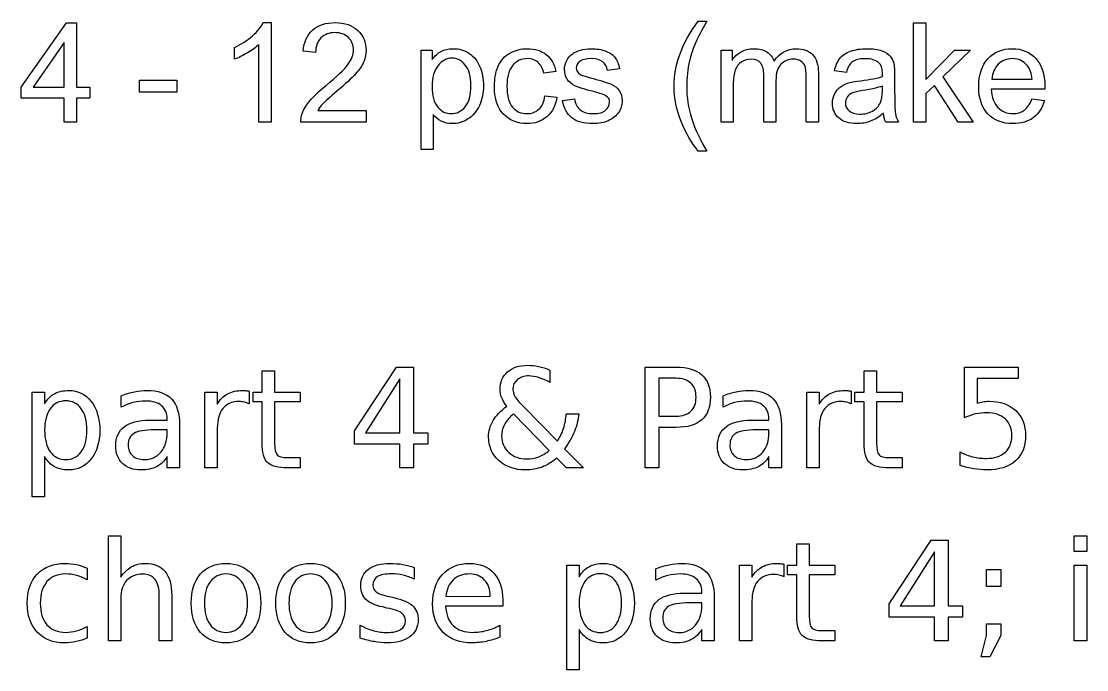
# Model space of a CAD drawing. Extents: x 7 to 424, y 205 to 291.
# Drawn here: x 223.96 to 261.98, y 204.77 to 227.91 of the extents above; entities that cross this region are included whole.
import ezdxf

# ---------------------------------------------------------------- set-up
doc = ezdxf.new("R2010")
doc.units = 0
doc.layers.add('Layer_1', color=7, linetype='CONTINUOUS')

msp = doc.modelspace()

# ---------------------------------------------------------------- linework, layer by layer
at = {"layer": 'Layer_1', "color": 7}
for points in [[(225.494797, 224.317768), (225.494797, 225.164223), (223.961042, 225.164223), (223.961042, 225.56213), (225.574378, 227.85313), (225.92888, 227.85313), (225.92888, 225.56213), (226.406371, 225.56213), (226.406371, 225.164223), (225.92888, 225.164223), (225.92888, 224.317768)], [(255.808192, 224.317768), (255.808192, 227.85313), (256.242275, 227.85313), (256.242275, 225.837058), (257.269602, 226.878855), (257.831497, 226.878855), (256.852399, 225.928683), (257.93037, 224.317768), (257.395004, 224.317768), (256.548543, 225.627244), (256.242275, 225.333027), (256.242275, 224.317768)], [(225.494797, 225.56213), (225.494797, 227.156191), (224.387889, 225.56213)], [(228.174047, 225.378853), (228.174047, 225.815336), (229.507645, 225.815336), (229.507645, 225.378853)], [(238.623367, 225.583825)], [(258.603197, 225.844281)], [(242.650685, 225.255874)], [(243.275279, 225.082228)], [(254.727774, 224.63368)], [(237.347649, 215.571013), (237.960186, 215.571013), (237.960186, 213.224556), (238.47385, 213.224556), (238.47385, 212.819426), (237.960186, 212.819426), (237.960186, 211.970537), (237.475461, 211.970537), (237.475461, 212.819426), (235.850065, 212.819426), (235.850065, 213.28967)], [(237.475461, 215.146569), (236.245561, 213.224556), (237.475461, 213.224556)], [(241.866925, 214.177135)], [(226.302673, 213.318615)], [(229.611343, 213.511523)], [(251.088755, 213.511523)], [(224.793032, 212.375693)], [(261.540477, 209.549335), (261.98421, 209.549335), (261.98421, 208.987439), (261.540477, 208.987439)], [(256.427965, 209.397411), (257.040504, 209.397411), (257.040504, 207.050954), (257.554166, 207.050954), (257.554166, 206.645797), (257.040504, 206.645797), (257.040504, 205.796934), (256.55578, 205.796934), (256.55578, 206.645797), (254.930383, 206.645797), (254.930383, 207.116068)], [(256.55578, 208.972966), (255.32588, 207.050954), (256.55578, 207.050954)], [(226.307497, 208.39419)], [(231.265677, 208.562994)], [(234.284959, 208.562994)], [(237.979479, 208.418294)], [(261.540477, 208.49788), (261.98421, 208.49788), (261.98421, 205.796934), (261.540477, 205.796934)], [(231.265677, 208.186783)], [(234.284959, 208.186783)], [(258.412684, 208.350772), (258.921523, 208.350772), (258.921523, 207.738235), (258.412684, 207.738235)], [(229.329189, 207.427138)], [(241.143454, 207.258334)], [(248.691659, 207.337921)], [(245.382989, 207.144986)], [(243.873348, 206.202064)], [(258.412684, 206.409471), (258.921523, 206.409471), (258.921523, 205.994684), (258.526026, 205.222974), (258.214934, 205.222974), (258.412684, 205.994684)]]:
    msp.add_lwpolyline(points, close=True, dxfattribs=at)
for points in [[(232.596862, 227.867603), (232.876603, 227.867603), (232.876603, 224.317768)], [(248.117707, 227.913402), (248.428798, 227.913402)], [(232.876603, 224.317768), (232.442523, 224.317768), (232.442523, 227.083828)], [(231.574359, 226.560508), (231.574359, 226.980138)], [(234.463415, 226.799268), (234.017275, 226.845094)], [(238.230283, 223.336269), (238.230283, 226.878855), (238.62578, 226.878855), (238.62578, 226.546062)], [(248.93764, 224.317768), (248.93764, 226.878855), (249.325903, 226.878855), (249.325903, 226.519524)], [(243.036535, 226.126433), (242.614511, 226.061319)], [(245.305818, 226.218085), (244.881381, 226.160194)], [(250.893419, 225.805705), (250.893419, 224.317768), (250.459338, 224.317768), (250.459338, 225.981732)], [(252.407883, 226.075792), (252.407883, 224.317768), (251.976213, 224.317768), (251.976213, 225.931091)], [(253.408654, 226.090264), (252.984217, 226.148155)], [(255.130504, 225.969694), (255.130504, 225.390918)], [(249.37172, 225.646532), (249.37172, 224.317768), (248.93764, 224.317768)], [(254.691637, 225.443967), (254.691637, 225.60314)], [(260.488811, 225.487385), (258.578842, 225.487385)], [(258.603197, 225.844281), (260.033254, 225.844281)], [(242.650685, 225.255874), (243.077532, 225.200391)], [(243.275279, 225.082228), (243.704539, 225.14975)], [(260.028195, 225.142527), (260.028433, 225.142527)], [(260.028433, 225.142527), (260.476984, 225.087044)], [(236.272089, 224.734963), (236.272089, 224.317768), (233.935281, 224.317768)], [(234.538173, 224.734963), (236.272089, 224.734963)], [(238.664364, 224.583039), (238.664364, 223.336269), (238.230283, 223.336269)], [(255.267963, 224.317768), (254.814589, 224.317768)], [(248.428798, 223.278379), (248.117707, 223.278379)], [(232.555865, 212.86041), (232.555865, 214.326651), (232.230303, 214.326651), (232.230303, 214.671509), (232.555865, 214.671509), (232.555865, 215.438378), (233.002005, 215.438378)], [(233.002005, 215.438378), (233.002005, 214.671509), (233.91599, 214.671509), (233.91599, 214.326651), (233.002005, 214.326651), (233.002005, 212.86041)], [(242.829138, 215.462481), (242.829138, 215.02359)], [(246.23186, 215.571013), (247.331534, 215.571013)], [(247.331534, 213.41749), (246.718995, 213.41749), (246.718995, 211.970537), (246.23186, 211.970537), (246.23186, 215.571013)], [(254.038103, 212.86041), (254.038103, 214.326651), (253.712541, 214.326651), (253.712541, 214.671509), (254.038103, 214.671509), (254.038103, 215.438378), (254.484243, 215.438378)], [(254.484243, 215.438378), (254.484243, 214.671509), (255.398225, 214.671509), (255.398225, 214.326651), (254.484243, 214.326651), (254.484243, 212.86041)], [(257.624101, 215.571013), (259.536472, 215.571013), (259.536472, 215.161041), (258.070242, 215.161041), (258.070242, 214.278418)], [(257.624101, 213.762374), (257.624101, 215.571013)], [(246.718995, 215.170699), (246.718995, 213.817805), (247.331534, 213.817805)], [(247.331534, 215.170699), (246.718995, 215.170699)], [(224.793032, 212.375693), (224.793032, 210.943213), (224.346892, 210.943213), (224.346892, 214.671509), (224.793032, 214.671509), (224.793032, 214.261537)], [(227.52775, 214.138533), (227.52775, 214.548504)], [(230.956996, 213.393334), (230.956996, 211.97051), (230.510858, 211.97051), (230.510858, 214.671483), (230.956996, 214.671483), (230.956996, 214.251854)], [(232.090434, 214.712493), (232.092844, 214.256695)], [(249.005161, 214.138533), (249.005161, 214.548504)], [(252.439234, 213.393334), (252.439234, 211.97051), (251.993093, 211.97051), (251.993093, 214.671483), (252.439234, 214.671483), (252.439234, 214.251854)], [(253.572669, 214.712493), (253.575082, 214.256695)], [(241.866925, 214.177135), (243.091999, 212.923116)], [(228.54543, 213.675512), (229.167613, 213.675512), (229.167613, 213.71893)], [(242.805024, 212.597546), (241.526893, 213.907022)], [(243.407914, 213.902207), (243.856468, 213.902207)], [(250.022842, 213.675512), (250.645025, 213.675512), (250.645025, 213.71893)], [(229.167613, 213.229371), (229.167613, 213.328246), (228.726296, 213.328246)], [(229.611343, 213.511523), (229.611343, 211.970537), (229.167613, 211.970537), (229.167613, 212.380509)], [(250.645025, 213.229371), (250.645025, 213.328246), (250.203711, 213.328246)], [(251.088755, 213.511523), (251.088755, 211.970537), (250.645025, 211.970537), (250.645025, 212.380509)], [(243.35245, 212.657845), (244.025277, 211.970537), (243.417561, 211.970537), (243.072708, 212.325052)], [(233.460203, 212.341932), (233.91599, 212.341932), (233.91599, 211.970537), (233.460203, 211.970537)], [(254.942441, 212.341932), (255.398225, 212.341932), (255.398225, 211.970537), (254.942441, 211.970537)], [(257.472172, 212.054965), (257.472172, 212.544524)], [(227.51328, 207.323448), (227.51328, 205.796934), (227.067139, 205.796934), (227.067139, 209.549335), (227.51328, 209.549335), (227.51328, 208.078278)], [(251.636181, 206.686808), (251.636181, 208.153023), (251.310619, 208.153023), (251.310619, 208.49788), (251.636181, 208.49788), (251.636181, 209.264775), (252.082321, 209.264775)], [(252.082321, 209.264775), (252.082321, 208.49788), (252.996306, 208.49788), (252.996306, 208.153023), (252.082321, 208.153023), (252.082321, 206.686808)], [(226.307497, 208.39419), (226.307497, 207.979403)], [(237.979479, 208.418294), (237.979479, 207.998691)], [(243.873348, 206.202064), (243.873348, 204.76961), (243.427208, 204.76961), (243.427208, 208.49788), (243.873348, 208.49788), (243.873348, 208.087909)], [(246.608066, 207.96493), (246.608066, 208.374902)], [(250.037312, 207.219758), (250.037312, 205.796934), (249.591171, 205.796934), (249.591171, 208.49788), (250.037312, 208.49788), (250.037312, 208.078278)], [(251.17075, 208.538917), (251.17316, 208.083093)], [(229.329189, 207.427138), (229.329189, 205.796934), (228.885462, 205.796934), (228.885462, 207.412692)], [(237.101668, 207.376497), (237.253597, 207.342736)], [(241.143454, 207.258334), (241.143454, 207.041296), (239.10327, 207.041296)], [(239.117738, 207.386154), (240.699727, 207.388562)], [(247.625746, 207.501909), (248.247929, 207.501909), (248.247929, 207.545328)], [(248.691659, 207.337921), (248.691659, 205.796934), (248.247929, 205.796934), (248.247929, 206.206906)], [(237.01244, 206.971367), (236.858101, 207.007535)], [(248.247929, 207.055769), (248.247929, 207.154644), (247.806615, 207.154644)], [(226.307497, 206.310596), (226.307497, 205.900625)], [(236.059872, 205.895809), (236.059872, 206.354015)], [(241.039758, 206.354015), (241.039758, 205.934385)], [(252.540519, 206.168304), (252.996306, 206.168304), (252.996306, 205.796934), (252.540519, 205.796934)]]:
    msp.add_lwpolyline(points, dxfattribs=at)
for points in [[(232.211012, 227.394925), (232.392682, 227.557308), (232.521299, 227.714868), (232.596862, 227.867603)], [(234.362128, 227.604739), (234.561484, 227.779982), (234.829168, 227.867603), (235.16518, 227.867603)], [(235.16518, 227.867603), (235.504408, 227.867603), (235.772896, 227.773544), (235.970643, 227.585425)], [(247.447289, 226.697986), (247.591985, 227.104739), (247.815457, 227.509877), (248.117707, 227.913402)], [(248.428798, 227.913402), (248.234266, 227.579004), (248.10565, 227.340262), (248.042949, 227.197175)], [(231.574359, 226.980138), (231.817123, 227.094279), (232.02934, 227.232541), (232.211012, 227.394925)], [(234.017275, 226.845094), (234.04782, 227.177887), (234.162771, 227.431102), (234.362128, 227.604739)], [(235.155534, 227.508272), (234.946532, 227.508272), (234.779331, 227.445566), (234.653929, 227.320154)], [(235.635435, 227.329811), (235.513249, 227.448785), (235.353281, 227.508272), (235.155534, 227.508272)], [(235.970643, 227.585425), (236.168391, 227.397324), (236.267265, 227.164208), (236.267265, 226.886078)], [(232.442523, 227.083828), (232.338021, 226.98415), (232.200561, 226.884473), (232.030143, 226.784796)], [(234.653929, 227.320154), (234.528527, 227.194759), (234.465022, 227.02113), (234.463415, 226.799268)], [(235.821127, 226.895735), (235.821127, 227.06775), (235.75923, 227.212442), (235.635435, 227.329811)], [(248.042949, 227.197175), (247.944878, 226.975313), (247.867708, 226.743803), (247.811438, 226.502644)], [(232.030143, 226.784796), (231.861334, 226.685118), (231.709405, 226.610356), (231.574359, 226.560508)], [(235.618554, 226.372416), (235.753603, 226.557307), (235.821127, 226.731747), (235.821127, 226.895735)], [(236.267265, 226.886078), (236.267265, 226.744597), (236.238327, 226.605532), (236.18045, 226.468883)], [(238.62578, 226.546062), (238.719026, 226.676272), (238.824331, 226.773533), (238.941695, 226.837845)], [(238.941695, 226.837845), (239.059057, 226.903761), (239.201339, 226.936719), (239.368542, 226.936719)], [(239.368542, 226.936719), (239.58719, 226.936719), (239.780115, 226.880451), (239.947318, 226.767915)], [(239.947318, 226.767915), (240.11452, 226.655379), (240.240726, 226.496215), (240.325934, 226.290422)], [(240.984291, 226.314552), (241.075931, 226.521932), (241.214997, 226.677075), (241.401492, 226.77998)], [(241.401492, 226.77998), (241.589594, 226.884473), (241.793774, 226.936719), (242.014031, 226.936719)], [(242.014031, 226.936719), (242.292165, 226.936719), (242.519656, 226.865979), (242.696505, 226.724497)], [(242.696505, 226.724497), (242.873353, 226.584638), (242.986696, 226.385284), (243.036535, 226.126433)], [(243.424795, 226.514709), (243.477851, 226.612781), (243.549394, 226.693964), (243.639425, 226.758258)], [(243.639425, 226.758258), (243.70695, 226.808105), (243.79859, 226.84991), (243.914345, 226.88367)], [(243.914345, 226.88367), (244.031707, 226.919036), (244.157108, 226.936719), (244.290548, 226.936719)], [(244.290548, 226.936719), (244.491512, 226.936719), (244.667556, 226.907783), (244.818681, 226.84991)], [(244.818681, 226.84991), (244.971414, 226.792036), (245.083954, 226.713261), (245.156302, 226.613584)], [(247.2616, 225.598298), (247.2616, 225.980939), (247.323496, 226.347501), (247.447289, 226.697986)], [(249.325903, 226.519524), (249.406287, 226.644919), (249.513198, 226.745399), (249.646638, 226.820964)], [(249.646638, 226.820964), (249.78008, 226.898134), (249.932009, 226.936719), (250.102426, 226.936719)], [(250.102426, 226.936719), (250.292135, 226.936719), (250.44728, 226.897332), (250.567859, 226.818556)], [(250.567859, 226.818556), (250.690044, 226.739781), (250.776056, 226.629653), (250.825897, 226.488171)], [(250.825897, 226.488171), (251.028467, 226.787203), (251.292132, 226.936719), (251.61689, 226.936719)], [(251.61689, 226.936719), (251.870908, 226.936719), (252.066244, 226.865979), (252.2029, 226.724497)], [(252.2029, 226.724497), (252.339555, 226.584638), (252.407883, 226.368403), (252.407883, 226.075792)], [(253.174733, 226.587046), (253.263157, 226.699582), (253.390969, 226.785598), (253.55817, 226.845094)], [(253.55817, 226.845094), (253.725372, 226.906178), (253.919102, 226.936719), (254.139359, 226.936719)], [(254.139359, 226.936719), (254.358007, 226.936719), (254.535659, 226.911002), (254.672314, 226.859567)], [(254.672314, 226.859567), (254.80897, 226.808114), (254.909451, 226.743), (254.973759, 226.664225)], [(254.973759, 226.664225), (255.038069, 226.587055), (255.083085, 226.488983), (255.108808, 226.370008)], [(258.463325, 226.579823), (258.685189, 226.817754), (258.972969, 226.936719), (259.326666, 226.936719)], [(259.326666, 226.936719), (259.669109, 226.936719), (259.948851, 226.820162), (260.165892, 226.587046)], [(234.839618, 225.624836), (235.223862, 225.939937), (235.483508, 226.18913), (235.618554, 226.372416)], [(236.18045, 226.468883), (236.122572, 226.332235), (236.026109, 226.188345), (235.891062, 226.037215)], [(238.835586, 226.336248), (238.694106, 226.164215), (238.623367, 225.913408), (238.623367, 225.583825)], [(239.327544, 226.596703), (239.142659, 226.596703), (238.978673, 226.509885), (238.835586, 226.336248)], [(239.807446, 226.353128), (239.674006, 226.515512), (239.514039, 226.596703), (239.327544, 226.596703)], [(240.010019, 225.62002), (240.010019, 225.946375), (239.942494, 226.190744), (239.807446, 226.353128)], [(240.325934, 226.290422), (240.411142, 226.086252), (240.453746, 225.861973), (240.453746, 225.617586)], [(240.846832, 225.588667), (240.846832, 225.865192), (240.892652, 226.107154), (240.984291, 226.314552)], [(241.497956, 226.343471), (241.3613, 226.187525), (241.292973, 225.939937), (241.292973, 225.600706)], [(242.030911, 226.579823), (241.812263, 226.579823), (241.634611, 226.501039), (241.497956, 226.343471)], [(242.399881, 226.449595), (242.298595, 226.536414), (242.175605, 226.579823), (242.030911, 226.579823)], [(242.614511, 226.061319), (242.574319, 226.233351), (242.502776, 226.362776), (242.399881, 226.449595)], [(243.347626, 226.198796), (243.347626, 226.312938), (243.373349, 226.418242), (243.424795, 226.514709)], [(243.895052, 226.480948), (243.809844, 226.415032), (243.76724, 226.337861), (243.76724, 226.249438)], [(243.76724, 226.249438), (243.76724, 226.19317), (243.784924, 226.14252), (243.820294, 226.097488)], [(244.321899, 226.579823), (244.122542, 226.579823), (243.98026, 226.546865), (243.895052, 226.480948)], [(244.712572, 226.468883), (244.620933, 226.542843), (244.490708, 226.579823), (244.321899, 226.579823)], [(244.881381, 226.160194), (244.86209, 226.292027), (244.80582, 226.394923), (244.712572, 226.468883)], [(245.156302, 226.613584), (245.228648, 226.515512), (245.278487, 226.383678), (245.305818, 226.218085)], [(247.811438, 226.502644), (247.742306, 226.202007), (247.70774, 225.899756), (247.70774, 225.59589)], [(249.665932, 226.464068), (249.563039, 226.399756), (249.488281, 226.305706), (249.441658, 226.181916)], [(250.005964, 226.560508), (249.883777, 226.560508), (249.770433, 226.528361), (249.665932, 226.464068)], [(250.353229, 226.415834), (250.28249, 226.512284), (250.166735, 226.560508), (250.005964, 226.560508)], [(250.459338, 225.981732), (250.459338, 226.174666), (250.423968, 226.319367), (250.353229, 226.415834)], [(251.071875, 226.379666), (250.952904, 226.260691), (250.893419, 226.069371), (250.893419, 225.805705)], [(251.520428, 226.560508), (251.340363, 226.560508), (251.190846, 226.500227), (251.071875, 226.379666)], [(251.780876, 226.490579), (251.706922, 226.537199), (251.620106, 226.560508), (251.520428, 226.560508)], [(251.932805, 226.304894), (251.905474, 226.382065), (251.854831, 226.443959), (251.780876, 226.490579)], [(251.976213, 225.931091), (251.976213, 226.104728), (251.961743, 226.229329), (251.932805, 226.304894)], [(252.984217, 226.148155), (253.022802, 226.329818), (253.086307, 226.476115), (253.174733, 226.587046)], [(253.623284, 226.468883), (253.52682, 226.398151), (253.455277, 226.271945), (253.408654, 226.090264)], [(254.076658, 226.577415), (253.872479, 226.577415), (253.721354, 226.541238), (253.623284, 226.468883)], [(254.571029, 226.430307), (254.460096, 226.528379), (254.295306, 226.577415), (254.076658, 226.577415)], [(254.694018, 226.056504), (254.694018, 226.233351), (254.653022, 226.357952), (254.571029, 226.430307)], [(255.108808, 226.370008), (255.123272, 226.296048), (255.130504, 226.16261), (255.130504, 225.969694)], [(258.130529, 225.576602), (258.130529, 226.007467), (258.241461, 226.341874), (258.463325, 226.579823)], [(258.827471, 226.379666), (258.692424, 226.24621), (258.617666, 226.067748), (258.603197, 225.844281)], [(259.331489, 226.579823), (259.132133, 226.579823), (258.964127, 226.513104), (258.827471, 226.379666)], [(259.869268, 226.328998), (259.731006, 226.496215), (259.551746, 226.579823), (259.331489, 226.579823)], [(260.033254, 225.844281), (260.013962, 226.059723), (259.9593, 226.221295), (259.869268, 226.328998)], [(260.165892, 226.587046), (260.382935, 226.35393), (260.491457, 226.025962), (260.491457, 225.60314)], [(235.891062, 226.037215), (235.757622, 225.886085), (235.534954, 225.678687), (235.223058, 225.415021)], [(243.441678, 225.853939), (243.378977, 225.958431), (243.347626, 226.073384), (243.347626, 226.198796)], [(243.820294, 226.097488), (243.855663, 226.050868), (243.911129, 226.012283), (243.98669, 225.981732)], [(243.98669, 225.981732), (244.0301, 225.965681), (244.157913, 225.92871), (244.37013, 225.870819)], [(244.37013, 225.870819), (244.677203, 225.788816), (244.891029, 225.721294), (245.011607, 225.668254)], [(249.441658, 226.181916), (249.395033, 226.058109), (249.37172, 225.879647), (249.37172, 225.646532)], [(253.917524, 225.79364), (254.268005, 225.835444), (254.526043, 225.885283), (254.691637, 225.943156)], [(254.691637, 225.943156), (254.693224, 226.002652), (254.694018, 226.040435), (254.694018, 226.056504)], [(234.270489, 225.089478), (234.40232, 225.243818), (234.59203, 225.422271), (234.839618, 225.624836)], [(238.623367, 225.583825), (238.623367, 225.25426), (238.690086, 225.010694), (238.823526, 224.853126)], [(239.802625, 224.860375), (239.940887, 225.024364), (240.010019, 225.277579), (240.010019, 225.62002)], [(240.453746, 225.617586), (240.453746, 225.355543), (240.406319, 225.119217), (240.311464, 224.908609)], [(241.16516, 224.602327), (240.952942, 224.832232), (240.846832, 225.161012), (240.846832, 225.588667)], [(241.292973, 225.600706), (241.292973, 225.256659), (241.358888, 225.006663), (241.49072, 224.850718)], [(243.721419, 225.610363), (243.599233, 225.669841), (243.505986, 225.751033), (243.441678, 225.853939)], [(244.3846, 225.402956), (244.066273, 225.483354), (243.845212, 225.55249), (243.721419, 225.610363)], [(245.011607, 225.668254), (245.133793, 225.616801), (245.229452, 225.541236), (245.298584, 225.441559)], [(247.50999, 224.339464), (247.344397, 224.744611), (247.2616, 225.164223), (247.2616, 225.598298)], [(247.70774, 225.59589), (247.70774, 224.822584), (247.948093, 224.05008), (248.428798, 223.278379)], [(252.993893, 225.335435), (253.051771, 225.439945), (253.12653, 225.523553), (253.218169, 225.58626)], [(253.218169, 225.58626), (253.311416, 225.648948), (253.415916, 225.69637), (253.531672, 225.728526)], [(253.531672, 225.728526), (253.616882, 225.751033), (253.745499, 225.772738), (253.917524, 225.79364)], [(254.691637, 225.60314), (254.534081, 225.538829), (254.297747, 225.484166), (253.982635, 225.439151)], [(258.458502, 224.604735), (258.239854, 224.836245), (258.130529, 225.160201), (258.130529, 225.576602)], [(258.578842, 225.487385), (258.594911, 225.206027), (258.674493, 224.990594), (258.817589, 224.841087)], [(260.491457, 225.60314), (260.491457, 225.577405), (260.490575, 225.53882), (260.488811, 225.487385)], [(235.223058, 225.415021), (234.962609, 225.19637), (234.795407, 225.047656), (234.721453, 224.968881)], [(242.433644, 224.773539), (242.547791, 224.878049), (242.620138, 225.038828), (242.650685, 225.255874)], [(243.077532, 225.200391), (243.030909, 224.906192), (242.911134, 224.675484), (242.718209, 224.508268)], [(243.704539, 225.14975), (243.728655, 224.977736), (243.795374, 224.845903), (243.904699, 224.754251)], [(244.828327, 225.255874), (244.768842, 225.294451), (244.620933, 225.343478), (244.3846, 225.402956)], [(244.956142, 225.024364), (244.956142, 225.122419), (244.913537, 225.199589), (244.828327, 225.255874)], [(245.298584, 225.441559), (245.367715, 225.341882), (245.40228, 225.218083), (245.40228, 225.070163)], [(252.909488, 224.993011), (252.909488, 225.118406), (252.937623, 225.232547), (252.993893, 225.335435)], [(253.432799, 225.210049), (253.392606, 225.148947), (253.372509, 225.080614), (253.372509, 225.005049)], [(253.604019, 225.352315), (253.530065, 225.320177), (253.472991, 225.272755), (253.432799, 225.210049)], [(253.982635, 225.439151), (253.804179, 225.413416), (253.677974, 225.384471), (253.604019, 225.352315)], [(254.621702, 225.009891), (254.668325, 225.107963), (254.691637, 225.252655), (254.691637, 225.443967)], [(255.130504, 225.390918), (255.130504, 224.987375), (255.139346, 224.731744), (255.157031, 224.624023)], [(259.760511, 224.742212), (259.873051, 224.825803), (259.962279, 224.959241), (260.028195, 225.142527)], [(233.985924, 224.619208), (234.04541, 224.778381), (234.140265, 224.935138), (234.270489, 225.089478)], [(234.721453, 224.968881), (234.647498, 224.891711), (234.586405, 224.813738), (234.538173, 224.734963)], [(238.823526, 224.853126), (238.956968, 224.695575), (239.118544, 224.6168), (239.308254, 224.6168)], [(239.308254, 224.6168), (239.501179, 224.6168), (239.665969, 224.697992), (239.802625, 224.860375)], [(240.311464, 224.908609), (240.218218, 224.699606), (240.081562, 224.538827), (239.901497, 224.426273)], [(241.49072, 224.850718), (241.622553, 224.694773), (241.794578, 224.6168), (242.006795, 224.6168)], [(242.006795, 224.6168), (242.177213, 224.6168), (242.319496, 224.669046), (242.433644, 224.773539)], [(243.608074, 224.467284), (243.434442, 224.605537), (243.32351, 224.810519), (243.275279, 225.082228)], [(243.904699, 224.754251), (244.01563, 224.662617), (244.16997, 224.6168), (244.367719, 224.6168)], [(244.367719, 224.6168), (244.567076, 224.6168), (244.714985, 224.65699), (244.811447, 224.73737)], [(244.811447, 224.73737), (244.90791, 224.819374), (244.956142, 224.915038), (244.956142, 225.024364)], [(245.40228, 225.070163), (245.40228, 224.925472), (245.359676, 224.788823), (245.274468, 224.660218)], [(253.136175, 224.464876), (252.98505, 224.60313), (252.909488, 224.779175), (252.909488, 224.993011)], [(253.372509, 225.005049), (253.372509, 224.889303), (253.415917, 224.792845), (253.502734, 224.715675)], [(254.334724, 224.708425), (254.464949, 224.782385), (254.560608, 224.882874), (254.621702, 225.009891)], [(258.817589, 224.841087), (258.960674, 224.691562), (259.139129, 224.6168), (259.352955, 224.6168)], [(259.352955, 224.6168), (259.512119, 224.6168), (259.647971, 224.658604), (259.760511, 224.742212)], [(260.476984, 225.087044), (260.406252, 224.825), (260.275223, 224.621624), (260.083898, 224.476915)], [(233.935281, 224.317768), (233.93207, 224.42226), (233.948952, 224.52274), (233.985924, 224.619208)], [(238.946518, 224.351529), (238.83237, 224.412612), (238.738318, 224.489782), (238.664364, 224.583039)], [(239.337191, 224.259877), (239.192498, 224.259877), (239.062273, 224.290427), (238.946518, 224.351529)], [(239.901497, 224.426273), (239.723041, 224.315342), (239.534939, 224.259877), (239.337191, 224.259877)], [(242.011618, 224.259877), (241.661137, 224.259877), (241.378984, 224.374027), (241.16516, 224.602327)], [(242.718209, 224.508268), (242.526891, 224.342674), (242.29136, 224.259877), (242.011618, 224.259877)], [(244.37013, 224.259877), (244.037333, 224.259877), (243.783315, 224.329013), (243.608074, 224.467284)], [(244.910322, 224.363594), (244.751157, 224.294449), (244.571093, 224.259877), (244.37013, 224.259877)], [(245.274468, 224.660218), (245.190866, 224.5332), (245.069484, 224.434325), (244.910322, 224.363594)], [(248.117707, 223.278379), (247.878158, 223.580621), (247.675586, 223.934316), (247.50999, 224.339464)], [(253.784886, 224.259877), (253.503537, 224.259877), (253.2873, 224.32821), (253.136175, 224.464876)], [(253.502734, 224.715675), (253.591158, 224.638504), (253.719775, 224.599919), (253.888584, 224.599919)], [(254.262377, 224.344279), (254.114468, 224.288011), (253.955304, 224.259877), (253.784886, 224.259877)], [(253.888584, 224.599919), (254.055787, 224.599919), (254.2045, 224.636088), (254.334724, 224.708425)], [(254.727811, 224.63368), (254.567039, 224.497032), (254.411895, 224.400565), (254.262377, 224.344279)], [(254.814589, 224.317768), (254.769572, 224.407797), (254.740634, 224.513101), (254.727774, 224.63368)], [(255.157031, 224.624023), (255.176324, 224.517925), (255.213302, 224.41584), (255.267963, 224.317768)], [(259.350783, 224.259877), (258.976185, 224.259877), (258.678758, 224.37483), (258.458502, 224.604735)], [(260.083898, 224.476915), (259.892581, 224.332223), (259.648209, 224.259877), (259.350783, 224.259877)], [(241.314676, 215.397367), (241.493133, 215.55654), (241.73027, 215.636127), (242.026088, 215.636127)], [(242.026088, 215.636127), (242.159528, 215.636127), (242.292165, 215.621654), (242.423998, 215.592709)], [(242.423998, 215.592709), (242.557438, 215.563781), (242.692484, 215.520372), (242.829138, 215.462481)], [(241.046992, 214.770384), (241.046992, 215.030822), (241.13622, 215.239817), (241.314676, 215.397367)], [(242.074319, 215.255101), (241.90551, 215.255101), (241.768051, 215.210086), (241.661942, 215.120057)], [(242.428818, 215.194802), (242.30181, 215.235001), (242.183643, 215.255101), (242.074319, 215.255101)], [(247.331534, 215.571013), (247.73507, 215.571013), (248.03973, 215.47937), (248.245516, 215.296085)], [(248.245516, 215.296085), (248.452913, 215.114422), (248.556611, 214.847545), (248.556611, 214.495455)], [(241.661942, 215.120057), (241.55744, 215.031634), (241.50519, 214.916681), (241.50519, 214.775199)], [(242.829138, 215.02359), (242.689269, 215.099155), (242.555829, 215.156226), (242.428818, 215.194802)], [(247.857256, 214.994645), (247.733461, 215.112014), (247.55822, 215.170699), (247.331534, 215.170699)], [(248.042946, 214.495455), (248.042946, 214.710879), (247.981049, 214.877276), (247.857256, 214.994645)], [(224.793032, 214.261537), (224.886278, 214.422298), (225.003641, 214.541264), (225.145121, 214.618434)], [(225.145121, 214.618434), (225.288208, 214.697209), (225.458625, 214.736597), (225.656373, 214.736597)], [(225.656373, 214.736597), (225.984345, 214.736597), (226.250422, 214.606378), (226.454602, 214.345939)], [(227.52775, 214.548504), (227.690128, 214.611211), (227.847683, 214.657839), (228.000414, 214.68839)], [(228.000414, 214.68839), (228.153148, 214.720528), (228.301861, 214.736597), (228.446555, 214.736597)], [(228.446555, 214.736597), (228.83723, 214.736597), (229.12903, 214.635314), (229.321955, 214.432749)], [(230.956996, 214.251854), (231.050244, 214.415842), (231.171627, 214.537224), (231.321144, 214.616)], [(231.321144, 214.616), (231.47066, 214.69638), (231.652331, 214.73657), (231.866157, 214.73657)], [(231.866157, 214.73657), (231.896704, 214.73657), (231.930466, 214.734189), (231.967442, 214.729426)], [(231.967442, 214.729426), (232.00442, 214.726251), (232.045417, 214.720607), (232.090434, 214.712493)], [(241.10728, 214.47376), (241.067088, 214.575042), (241.046992, 214.673917), (241.046992, 214.770384)], [(241.283326, 214.172293), (241.206156, 214.273593), (241.147474, 214.374082), (241.10728, 214.47376)], [(241.50519, 214.775199), (241.50519, 214.693196), (241.528501, 214.610399), (241.575124, 214.526809)], [(241.575124, 214.526809), (241.623356, 214.444805), (241.720623, 214.328248), (241.866925, 214.177135)], [(247.857256, 213.993858), (247.981049, 214.11121), (248.042946, 214.278409), (248.042946, 214.495455)], [(248.556611, 214.495455), (248.556611, 214.140155), (248.452913, 213.871665), (248.245516, 213.689984)], [(249.005161, 214.548504), (249.16754, 214.611211), (249.325096, 214.657839), (249.477829, 214.68839)], [(249.477829, 214.68839), (249.630561, 214.720528), (249.779273, 214.736597), (249.923967, 214.736597)], [(249.923967, 214.736597), (250.314642, 214.736597), (250.606442, 214.635314), (250.799367, 214.432749)], [(252.439234, 214.251854), (252.53248, 214.415842), (252.653862, 214.537224), (252.80338, 214.616)], [(252.80338, 214.616), (252.952897, 214.69638), (253.134569, 214.73657), (253.348395, 214.73657)], [(253.348395, 214.73657), (253.37894, 214.73657), (253.412702, 214.734189), (253.44968, 214.729426)], [(253.44968, 214.729426), (253.486656, 214.726251), (253.527653, 214.720607), (253.572669, 214.712493)], [(224.993192, 214.085484), (224.859752, 213.900593), (224.793032, 213.64497), (224.793032, 213.318615)], [(225.547851, 214.365228), (225.313125, 214.365228), (225.128239, 214.27198), (224.993192, 214.085484)], [(226.1001, 214.085484), (225.96666, 214.27198), (225.782577, 214.365228), (225.547851, 214.365228)], [(226.302673, 213.318615), (226.302673, 213.64497), (226.235149, 213.900593), (226.1001, 214.085484)], [(226.454602, 214.345939), (226.660388, 214.085484), (226.763281, 213.743042), (226.763281, 213.318615)], [(227.949773, 214.304929), (227.803471, 214.267958), (227.662796, 214.212492), (227.52775, 214.138533)], [(228.400737, 214.360412), (228.246397, 214.360412), (228.096075, 214.341918), (227.949773, 214.304929)], [(228.965043, 214.191608), (228.831603, 214.304144), (228.643501, 214.360412), (228.400737, 214.360412)], [(229.167613, 213.71893), (229.167613, 213.9231), (229.10009, 214.080659), (228.965043, 214.191608)], [(229.321955, 214.432749), (229.514881, 214.230184), (229.611343, 213.923109), (229.611343, 213.511523)], [(231.157156, 214.095114), (231.023716, 213.932731), (230.956996, 213.698804), (230.956996, 213.393334)], [(231.735932, 214.341098), (231.48513, 214.341098), (231.292204, 214.259103), (231.157156, 214.095114)], [(231.928858, 214.319402), (231.870981, 214.333866), (231.806672, 214.341098), (231.735932, 214.341098)], [(232.092844, 214.256695), (232.043005, 214.285641), (231.988343, 214.306543), (231.928858, 214.319402)], [(240.798601, 213.661039), (240.906317, 213.84272), (241.067892, 214.013138), (241.283326, 214.172293)], [(249.427185, 214.304929), (249.280883, 214.267958), (249.140208, 214.212492), (249.005161, 214.138533)], [(249.878149, 214.360412), (249.723809, 214.360412), (249.573487, 214.341918), (249.427185, 214.304929)], [(250.442455, 214.191608), (250.309015, 214.304144), (250.120913, 214.360412), (249.878149, 214.360412)], [(250.645025, 213.71893), (250.645025, 213.9231), (250.577502, 214.080659), (250.442455, 214.191608)], [(250.799367, 214.432749), (250.992293, 214.230184), (251.088755, 213.923109), (251.088755, 213.511523)], [(252.639393, 214.095114), (252.505953, 213.932731), (252.439233, 213.698804), (252.439234, 213.393334)], [(253.218169, 214.341098), (252.967366, 214.341098), (252.77444, 214.259103), (252.639393, 214.095114)], [(253.411093, 214.319402), (253.353216, 214.333866), (253.288908, 214.341098), (253.218169, 214.341098)], [(253.575082, 214.256695), (253.525241, 214.285641), (253.470578, 214.306543), (253.411093, 214.319402)], [(258.070242, 214.278418), (258.140981, 214.30253), (258.21172, 214.320213), (258.282459, 214.331467)], [(258.282459, 214.331467), (258.353198, 214.344343), (258.423937, 214.350781), (258.494676, 214.350781)], [(258.494676, 214.350781), (258.896604, 214.350781), (259.214931, 214.240653), (259.449657, 214.020396)], [(241.526893, 213.907022), (241.380591, 213.776794), (241.272875, 213.646575), (241.203745, 213.516365)], [(243.313865, 213.381321), (243.36692, 213.545293), (243.398269, 213.718921), (243.407914, 213.902207)], [(243.856468, 213.902207), (243.837174, 213.689993), (243.785727, 213.480187), (243.702126, 213.272789)], [(247.331534, 213.817805), (247.55822, 213.817805), (247.733461, 213.876489), (247.857256, 213.993858)], [(258.019598, 213.897418), (257.89098, 213.868472), (257.759148, 213.823458), (257.624101, 213.762374)], [(258.410271, 213.940809), (258.280046, 213.940809), (258.149822, 213.926345), (258.019598, 213.897418)], [(259.071041, 213.721364), (258.908663, 213.867661), (258.688406, 213.940809), (258.410271, 213.940809)], [(259.314609, 213.125708), (259.314609, 213.376515), (259.23342, 213.575067), (259.071041, 213.721364)], [(259.449657, 214.020396), (259.684383, 213.800139), (259.801746, 213.50191), (259.801746, 213.125708)], [(224.793032, 213.318615), (224.793032, 212.992243), (224.859752, 212.735809), (224.993192, 212.549313)], [(226.1001, 212.549313), (226.235149, 212.735809), (226.302673, 212.992243), (226.302673, 213.318615)], [(226.763281, 213.318615), (226.763281, 212.894171), (226.660388, 212.551729), (226.454602, 212.291291)], [(227.33, 212.75672), (227.33, 213.060567), (227.431286, 213.289661), (227.633858, 213.444001)], [(227.633858, 213.444001), (227.838037, 213.598342), (228.141894, 213.675512), (228.54543, 213.675512)], [(228.726296, 213.328246), (228.367777, 213.328246), (228.119386, 213.287253), (227.981124, 213.205268)], [(240.637026, 213.082263), (240.637026, 213.288056), (240.690884, 213.480981), (240.798601, 213.661039)], [(241.203745, 213.516365), (241.136219, 213.387742), (241.102457, 213.25269), (241.102457, 213.111208)], [(243.091999, 212.923116), (243.186854, 213.066203), (243.260809, 213.218938), (243.313865, 213.381321)], [(248.245516, 213.689984), (248.03973, 213.508321), (247.73507, 213.41749), (247.331534, 213.41749)], [(248.807412, 212.75672), (248.807412, 213.060567), (248.908698, 213.289661), (249.11127, 213.444001)], [(249.11127, 213.444001), (249.315449, 213.598342), (249.619306, 213.675512), (250.022842, 213.675512)], [(250.203711, 213.328246), (249.84519, 213.328246), (249.596798, 213.287253), (249.458536, 213.205268)], [(227.981124, 213.205268), (227.84286, 213.123265), (227.773727, 212.983388), (227.773727, 212.785639)], [(228.943339, 212.532432), (229.092855, 212.707675), (229.167613, 212.939988), (229.167613, 213.229371)], [(241.005995, 212.230993), (240.760015, 212.452854), (240.637026, 212.736611), (240.637026, 213.082263)], [(241.102457, 213.111208), (241.102457, 212.876488), (241.187666, 212.681155), (241.358084, 212.525209)], [(243.702126, 213.272789), (243.618526, 213.065391), (243.501967, 212.86041), (243.35245, 212.657845)], [(249.458536, 213.205268), (249.320273, 213.123265), (249.251142, 212.983388), (249.251142, 212.785639)], [(250.420751, 212.532432), (250.570267, 212.707675), (250.645025, 212.939988), (250.645025, 213.229371)], [(259.071041, 212.530051), (259.23342, 212.676348), (259.314609, 212.8749), (259.314609, 213.125708)], [(259.801746, 213.125708), (259.801746, 212.738252), (259.681168, 212.436803), (259.440011, 212.221362)], [(227.573567, 212.132118), (227.411189, 212.288063), (227.33, 212.496264), (227.33, 212.75672)], [(227.773727, 212.785639), (227.773727, 212.628088), (227.825175, 212.502693), (227.928069, 212.409454)], [(232.751201, 212.161063), (232.620977, 212.289668), (232.555865, 212.522784), (232.555865, 212.86041)], [(233.002005, 212.86041), (233.002005, 212.640153), (233.031748, 212.498671), (233.091233, 212.435965)], [(242.428818, 212.366036), (242.562258, 212.417488), (242.68766, 212.494659), (242.805024, 212.597546)], [(249.050982, 212.132118), (248.888602, 212.288063), (248.807412, 212.496264), (248.807412, 212.75672)], [(249.251142, 212.785639), (249.251142, 212.628088), (249.302588, 212.502693), (249.405481, 212.409454)], [(254.233439, 212.161063), (254.103215, 212.289668), (254.038103, 212.522784), (254.038103, 212.86041)], [(254.484243, 212.86041), (254.484243, 212.640153), (254.513986, 212.498671), (254.573471, 212.435965)], [(225.145121, 212.016363), (225.003641, 212.095138), (224.886278, 212.214915), (224.793032, 212.375693)], [(224.993192, 212.549313), (225.128239, 212.364422), (225.313125, 212.271976), (225.547851, 212.271976)], [(225.547851, 212.271976), (225.782577, 212.271976), (225.96666, 212.364422), (226.1001, 212.549313)], [(226.454602, 212.291291), (226.250422, 212.030835), (225.984345, 211.900607), (225.656373, 211.900607)], [(227.928069, 212.409454), (228.032569, 212.317802), (228.174047, 212.271976), (228.352503, 212.271976)], [(228.352503, 212.271976), (228.598483, 212.271976), (228.795428, 212.358795), (228.943339, 212.532432)], [(229.167613, 212.380509), (229.066327, 212.21652), (228.940122, 212.095138), (228.788997, 212.016363)], [(233.091233, 212.435965), (233.152326, 212.373277), (233.275315, 212.341932), (233.460203, 212.341932)], [(241.956153, 211.900607), (241.568694, 211.900607), (241.251975, 212.010736), (241.005995, 212.230993)], [(241.358084, 212.525209), (241.528502, 212.369264), (241.742328, 212.291291), (241.999561, 212.291291)], [(241.999561, 212.291291), (242.152293, 212.291291), (242.295378, 212.316206), (242.428818, 212.366036)], [(243.072708, 212.325052), (242.905506, 212.181965), (242.730265, 212.075047), (242.546987, 212.004298)], [(249.405481, 212.409454), (249.509983, 212.317802), (249.651462, 212.271976), (249.829918, 212.271976)], [(249.829918, 212.271976), (250.075898, 212.271976), (250.272842, 212.358795), (250.420751, 212.532432)], [(250.645025, 212.380509), (250.543741, 212.21652), (250.417536, 212.095138), (250.266412, 212.016363)], [(254.573471, 212.435965), (254.634563, 212.373277), (254.757553, 212.341932), (254.942441, 212.341932)], [(257.472172, 212.544524), (257.616866, 212.465748), (257.766383, 212.407064), (257.920723, 212.36847)], [(257.920723, 212.36847), (258.075063, 212.329894), (258.238246, 212.310606), (258.410271, 212.310606)], [(258.410271, 212.310606), (258.688406, 212.310606), (258.908663, 212.383754), (259.071041, 212.530051)], [(259.440011, 212.221362), (259.198853, 212.007543), (258.858822, 211.900634), (258.419917, 211.900634)], [(225.656373, 211.900607), (225.458625, 211.900607), (225.288208, 211.939192), (225.145121, 212.016363)], [(228.234338, 211.900607), (227.957811, 211.900607), (227.737554, 211.977777), (227.573567, 212.132118)], [(228.788997, 212.016363), (228.637872, 211.939192), (228.452986, 211.900607), (228.234338, 211.900607)], [(233.460203, 211.970537), (233.11776, 211.970537), (232.881426, 212.034045), (232.751201, 212.161063)], [(242.546987, 212.004298), (242.363708, 211.935171), (242.166764, 211.900607), (241.956153, 211.900607)], [(249.71175, 211.900607), (249.435223, 211.900607), (249.214967, 211.977777), (249.050982, 212.132118)], [(250.266412, 212.016363), (250.115285, 211.939192), (249.930398, 211.900607), (249.71175, 211.900607)], [(254.942441, 211.970537), (254.599997, 211.970537), (254.363664, 212.034045), (254.233439, 212.161063)], [(257.956897, 211.93921), (257.800949, 211.964945), (257.639375, 212.00353), (257.472172, 212.054965)], [(258.419917, 211.900634), (258.268793, 211.900634), (258.114453, 211.913493), (257.956897, 211.93921)], [(224.532582, 208.184376), (224.775347, 208.436788), (225.10734, 208.562994), (225.528561, 208.562994)], [(225.528561, 208.562994), (225.665216, 208.562994), (225.798656, 208.54853), (225.92888, 208.519603)], [(225.92888, 208.519603), (226.059105, 208.492262), (226.18531, 208.450458), (226.307497, 208.39419)], [(227.51328, 208.078278), (227.619388, 208.240661), (227.743986, 208.362043), (227.887072, 208.442424)], [(227.887072, 208.442424), (228.031766, 208.522804), (228.198164, 208.562994), (228.386267, 208.562994)], [(228.386267, 208.562994), (228.696554, 208.562994), (228.93128, 208.466536), (229.090445, 208.27362)], [(230.354105, 208.186783), (230.574361, 208.437591), (230.878218, 208.562994), (231.265677, 208.562994)], [(231.265677, 208.562994), (231.651528, 208.562994), (231.954582, 208.437591), (232.174838, 208.186783)], [(233.373385, 208.186783), (233.593642, 208.437591), (233.8975, 208.562994), (234.284959, 208.562994)], [(234.284959, 208.562994), (234.67081, 208.562994), (234.973863, 208.437591), (235.194118, 208.186783)], [(236.34926, 208.355614), (236.529324, 208.493868), (236.784951, 208.562994), (237.116138, 208.562994)], [(237.116138, 208.562994), (237.280125, 208.562994), (237.434466, 208.550938), (237.579159, 208.526826)], [(237.579159, 208.526826), (237.723853, 208.502713), (237.857293, 208.466536), (237.979479, 208.418294)], [(238.997159, 208.172337), (239.236709, 208.432775), (239.559056, 208.562994), (239.964198, 208.562994)], [(239.964198, 208.562994), (240.327542, 208.562994), (240.614518, 208.445634), (240.825128, 208.210913)], [(243.873348, 208.087909), (243.966594, 208.248687), (244.083957, 208.367661), (244.225437, 208.444831)], [(244.225437, 208.444831), (244.368522, 208.523607), (244.538939, 208.562994), (244.736689, 208.562994)], [(244.736689, 208.562994), (245.064661, 208.562994), (245.330737, 208.432775), (245.534916, 208.172337)], [(246.608066, 208.374902), (246.770444, 208.437591), (246.928, 208.48421), (247.080733, 208.514761)], [(247.080733, 208.514761), (247.233465, 208.546917), (247.382177, 208.562994), (247.526871, 208.562994)], [(247.526871, 208.562994), (247.917546, 208.562994), (248.209346, 208.461712), (248.402271, 208.259147)], [(250.037312, 208.078278), (250.13056, 208.242266), (250.251942, 208.363648), (250.401458, 208.442424)], [(250.401458, 208.442424), (250.550975, 208.522804), (250.732647, 208.562994), (250.946473, 208.562994)], [(250.946473, 208.562994), (250.97702, 208.562994), (251.010782, 208.560613), (251.047758, 208.555851)], [(251.047758, 208.555851), (251.084736, 208.552676), (251.125733, 208.547031), (251.17075, 208.538917)], [(224.170849, 207.144986), (224.170849, 207.5855), (224.291426, 207.931963), (224.532582, 208.184376)], [(225.547851, 208.186783), (225.260071, 208.186783), (225.0366, 208.095149), (224.877437, 207.911881)], [(225.92888, 208.133734), (225.803479, 208.1691), (225.676469, 208.186783), (225.547851, 208.186783)], [(226.307497, 207.979403), (226.182095, 208.04853), (226.055889, 208.099974), (225.92888, 208.133734)], [(228.287392, 208.177153), (228.047844, 208.177153), (227.858937, 208.100785), (227.720673, 207.94805)], [(228.735943, 207.986626), (228.636266, 208.113644), (228.486749, 208.177153), (228.287392, 208.177153)], [(229.090445, 208.27362), (229.249608, 208.082291), (229.329189, 207.80013), (229.329189, 207.427138)], [(230.026131, 207.144986), (230.026131, 207.588728), (230.135456, 207.935994), (230.354105, 208.186783)], [(231.265677, 208.186783), (231.027736, 208.186783), (230.839634, 208.093535), (230.701371, 207.907039)], [(231.827573, 207.904632), (231.689309, 208.092733), (231.50201, 208.186783), (231.265677, 208.186783)], [(232.174838, 208.186783), (232.395093, 207.935994), (232.505221, 207.588728), (232.505221, 207.144986)], [(233.045413, 207.144986), (233.045413, 207.588728), (233.154737, 207.935994), (233.373385, 208.186783)], [(234.284959, 208.186783), (234.047018, 208.186783), (233.858915, 208.093535), (233.720651, 207.907039)], [(234.846852, 207.904632), (234.70859, 208.092733), (234.521292, 208.186783), (234.284959, 208.186783)], [(235.194118, 208.186783), (235.414375, 207.935994), (235.524503, 207.588728), (235.524503, 207.144986)], [(236.079165, 207.767181), (236.079165, 208.021198), (236.169196, 208.217343), (236.34926, 208.355614)], [(236.672411, 208.090343), (236.563085, 208.022803), (236.508422, 207.921512), (236.508422, 207.786469)], [(237.169193, 208.191625), (236.948936, 208.191625), (236.783342, 208.157864), (236.672411, 208.090343)], [(237.588806, 208.143392), (237.453757, 208.175547), (237.313886, 208.191625), (237.169193, 208.191625)], [(237.979479, 207.998691), (237.854077, 208.063002), (237.723853, 208.111236), (237.588806, 208.143392)], [(238.64025, 207.120883), (238.64025, 207.563002), (238.759219, 207.913486), (238.997159, 208.172337)], [(239.969021, 208.186783), (239.721435, 208.186783), (239.522883, 208.116854), (239.373365, 207.976995)], [(240.494743, 207.969746), (240.362912, 208.114437), (240.187671, 208.186783), (239.969021, 208.186783)], [(240.825128, 208.210913), (241.037345, 207.977798), (241.143454, 207.660271), (241.143454, 207.258334)], [(244.628167, 208.191625), (244.393441, 208.191625), (244.208555, 208.098377), (244.073508, 207.911881)], [(245.180416, 207.911881), (245.046976, 208.098377), (244.862893, 208.191625), (244.628167, 208.191625)], [(245.534916, 208.172337), (245.740703, 207.911881), (245.843597, 207.569431), (245.843597, 207.144986)], [(247.030089, 208.131327), (246.883787, 208.094356), (246.743112, 208.03889), (246.608066, 207.96493)], [(247.481053, 208.186783), (247.326713, 208.186783), (247.176391, 208.168298), (247.030089, 208.131327)], [(248.045359, 208.017979), (247.911919, 208.130515), (247.723817, 208.186783), (247.481053, 208.186783)], [(248.247929, 207.545328), (248.247929, 207.749498), (248.180406, 207.907048), (248.045359, 208.017979)], [(248.402271, 208.259147), (248.595197, 208.056564), (248.691659, 207.749489), (248.691659, 207.337921)], [(250.816248, 208.167495), (250.565446, 208.167495), (250.37252, 208.085501), (250.237472, 207.921512)], [(251.009174, 208.145799), (250.951295, 208.160263), (250.886987, 208.167495), (250.816248, 208.167495)], [(251.17316, 208.083093), (251.123321, 208.112039), (251.068659, 208.132941), (251.009174, 208.145799)], [(224.877437, 207.911881), (224.718274, 207.730201), (224.638693, 207.474569), (224.638693, 207.144986)], [(227.720673, 207.94805), (227.582411, 207.795315), (227.51328, 207.587114), (227.51328, 207.323448)], [(228.885462, 207.412692), (228.885462, 207.668315), (228.835622, 207.859626), (228.735943, 207.986626)], [(230.701371, 207.907039), (230.563107, 207.722166), (230.493975, 207.468149), (230.493975, 207.144986)], [(232.034966, 207.144986), (232.034966, 207.464921), (231.965835, 207.718136), (231.827573, 207.904632)], [(233.720651, 207.907039), (233.582388, 207.722166), (233.513257, 207.468149), (233.513257, 207.144986)], [(235.054248, 207.144986), (235.054248, 207.464921), (234.985116, 207.718136), (234.846852, 207.904632)], [(236.262444, 207.272807), (236.140258, 207.393386), (236.079165, 207.558177), (236.079165, 207.767181)], [(236.508422, 207.786469), (236.508422, 207.683581), (236.547812, 207.602389), (236.62659, 207.542893)], [(239.373365, 207.976995), (239.225456, 207.837119), (239.140247, 207.640172), (239.117738, 207.386154)], [(240.699727, 207.388562), (240.696516, 207.631326), (240.628189, 207.825054), (240.494743, 207.969746)], [(244.073508, 207.911881), (243.940068, 207.72699), (243.873348, 207.471359), (243.873348, 207.144986)], [(245.382989, 207.144986), (245.382989, 207.471359), (245.315465, 207.72699), (245.180416, 207.911881)], [(250.237472, 207.921512), (250.104032, 207.759146), (250.037312, 207.525228), (250.037312, 207.219758)], [(236.858101, 207.007535), (236.583183, 207.065409), (236.384631, 207.153832), (236.262444, 207.272807)], [(236.62659, 207.542893), (236.705368, 207.48502), (236.863727, 207.429555), (237.101668, 207.376497)], [(237.253597, 207.342736), (237.568709, 207.275214), (237.792182, 207.179559), (237.924015, 207.055769)], [(246.410316, 206.583091), (246.410316, 206.886956), (246.511602, 207.116059), (246.714174, 207.270399)], [(246.714174, 207.270399), (246.918353, 207.424739), (247.22221, 207.501909), (247.625746, 207.501909)], [(224.530171, 206.110439), (224.290623, 206.366062), (224.170849, 206.710911), (224.170849, 207.144986)], [(224.638693, 207.144986), (224.638693, 206.815421), (224.718274, 206.558996), (224.877437, 206.37571)], [(230.354105, 206.10319), (230.135456, 206.355602), (230.026131, 206.702868), (230.026131, 207.144986)], [(230.493975, 207.144986), (230.493975, 206.821842), (230.562303, 206.567022), (230.698958, 206.380526)], [(231.827573, 206.382934), (231.965835, 206.56943), (232.034966, 206.823447), (232.034966, 207.144986)], [(232.505221, 207.144986), (232.505221, 206.702868), (232.395093, 206.355602), (232.174838, 206.10319)], [(233.373385, 206.10319), (233.154737, 206.355602), (233.045413, 206.702868), (233.045413, 207.144986)], [(233.513257, 207.144986), (233.513257, 206.821842), (233.581585, 206.567022), (233.71824, 206.380526)], [(234.846852, 206.382934), (234.985116, 206.56943), (235.054248, 206.823447), (235.054248, 207.144986)], [(235.524503, 207.144986), (235.524503, 206.702868), (235.414375, 206.355602), (235.194118, 206.10319)], [(237.545398, 206.785682), (237.465013, 206.849994), (237.28736, 206.911889), (237.01244, 206.971367)], [(237.924015, 207.055769), (238.057455, 206.933584), (238.124174, 206.762364), (238.124175, 206.542107)], [(239.016453, 206.10319), (238.765651, 206.353997), (238.64025, 206.693228), (238.64025, 207.120883)], [(239.10327, 207.041296), (239.122562, 206.735826), (239.214201, 206.50271), (239.378188, 206.34195)], [(243.873348, 207.144986), (243.873348, 206.818632), (243.940068, 206.562206), (244.073508, 206.37571)], [(245.180416, 206.37571), (245.315465, 206.562206), (245.382989, 206.818632), (245.382989, 207.144986)], [(245.843597, 207.144986), (245.843597, 206.72056), (245.740703, 206.378118), (245.534916, 206.117662)], [(247.06144, 207.031665), (246.923175, 206.949662), (246.854043, 206.809786), (246.854043, 206.612036)], [(247.806615, 207.154644), (247.448094, 207.154644), (247.199702, 207.113651), (247.06144, 207.031665)], [(248.023655, 206.35883), (248.173171, 206.534072), (248.247929, 206.766385), (248.247929, 207.055769)], [(237.499578, 206.204499), (237.612118, 206.276836), (237.668387, 206.378118), (237.668387, 206.508346)], [(237.668387, 206.508346), (237.668387, 206.628925), (237.627391, 206.721371), (237.545398, 206.785682)], [(238.124175, 206.542107), (238.124174, 206.2913), (238.024496, 206.092747), (237.82514, 205.94645)], [(246.653883, 205.958515), (246.491505, 206.114461), (246.410316, 206.322653), (246.410316, 206.583091)], [(246.854043, 206.612036), (246.854043, 206.454486), (246.905491, 206.329082), (247.008385, 206.235825)], [(251.831517, 205.987434), (251.701293, 206.116057), (251.636181, 206.349182), (251.636181, 206.686808)], [(252.082321, 206.686808), (252.082321, 206.466551), (252.112064, 206.325069), (252.171549, 206.262363)], [(225.49962, 205.727005), (225.092869, 205.727005), (224.76972, 205.854816), (224.530171, 206.110439)], [(224.877437, 206.37571), (225.0366, 206.19403), (225.260071, 206.10319), (225.547851, 206.10319)], [(225.547851, 206.10319), (225.676469, 206.10319), (225.803479, 206.12007), (225.92888, 206.153831)], [(225.92888, 206.153831), (226.055889, 206.189214), (226.182095, 206.24147), (226.307497, 206.310596)], [(231.265677, 205.727005), (230.878218, 205.727005), (230.574361, 205.8524), (230.354105, 206.10319)], [(230.698958, 206.380526), (230.837222, 206.195635), (231.026129, 206.10319), (231.265677, 206.10319)], [(231.265677, 206.10319), (231.50201, 206.10319), (231.689309, 206.196438), (231.827573, 206.382934)], [(232.174838, 206.10319), (231.954582, 205.8524), (231.651528, 205.727005), (231.265677, 205.727005)], [(234.284959, 205.727005), (233.8975, 205.727005), (233.593642, 205.8524), (233.373385, 206.10319)], [(233.71824, 206.380526), (233.856503, 206.195635), (234.045409, 206.10319), (234.284959, 206.10319)], [(234.284959, 206.10319), (234.521292, 206.10319), (234.70859, 206.196438), (234.846852, 206.382934)], [(235.194118, 206.10319), (234.973863, 205.8524), (234.67081, 205.727005), (234.284959, 205.727005)], [(236.059872, 206.354015), (236.223859, 206.268801), (236.385433, 206.20449), (236.544596, 206.16108)], [(236.544596, 206.16108), (236.703761, 206.119276), (236.861316, 206.098374), (237.017264, 206.098374)], [(237.017264, 206.098374), (237.226267, 206.098374), (237.387038, 206.133749), (237.499578, 206.204499)], [(240.041369, 205.727005), (239.610502, 205.727005), (239.268863, 205.8524), (239.016453, 206.10319)], [(239.378188, 206.34195), (239.543782, 206.182776), (239.773685, 206.10319), (240.067896, 206.10319)], [(240.067896, 206.10319), (240.238314, 206.10319), (240.403105, 206.124092), (240.562268, 206.165896)], [(240.562268, 206.165896), (240.723039, 206.2077), (240.882203, 206.270406), (241.039758, 206.354015)], [(244.225437, 205.84276), (244.083957, 205.921535), (243.966594, 206.041304), (243.873348, 206.202064)], [(244.073508, 206.37571), (244.208555, 206.19082), (244.393441, 206.098374), (244.628167, 206.098374)], [(244.628167, 206.098374), (244.862893, 206.098374), (245.046976, 206.19082), (245.180416, 206.37571)], [(245.534916, 206.117662), (245.330737, 205.857224), (245.064661, 205.727005), (244.736689, 205.727005)], [(247.008385, 206.235825), (247.112887, 206.144191), (247.254365, 206.098374), (247.432819, 206.098374)], [(247.432819, 206.098374), (247.678801, 206.098374), (247.875746, 206.185193), (248.023655, 206.35883)], [(248.247929, 206.206906), (248.146645, 206.042918), (248.02044, 205.921535), (247.869313, 205.84276)], [(252.171549, 206.262363), (252.232643, 206.199657), (252.355633, 206.168304), (252.540519, 206.168304)], [(225.921644, 205.770397), (225.789813, 205.741469), (225.649138, 205.727005), (225.49962, 205.727005)], [(226.307497, 205.900625), (226.183702, 205.842751), (226.055084, 205.799342), (225.921644, 205.770397)], [(236.554243, 205.770397), (236.398296, 205.797737), (236.233505, 205.839541), (236.059872, 205.895809)], [(237.007617, 205.727005), (236.862923, 205.727005), (236.711799, 205.741469), (236.554243, 205.770397)], [(237.82514, 205.94645), (237.62739, 205.800153), (237.354883, 205.727005), (237.007617, 205.727005)], [(240.550211, 205.780054), (240.383008, 205.744688), (240.213394, 205.727005), (240.041369, 205.727005)], [(241.039758, 205.934385), (240.880594, 205.866864), (240.717411, 205.81542), (240.550211, 205.780054)], [(244.736689, 205.727005), (244.538939, 205.727005), (244.368522, 205.76559), (244.225437, 205.84276)], [(247.314654, 205.727005), (247.038127, 205.727005), (246.81787, 205.804175), (246.653883, 205.958515)], [(247.869313, 205.84276), (247.718188, 205.76559), (247.533302, 205.727005), (247.314654, 205.727005)], [(252.540519, 205.796934), (252.198077, 205.796934), (251.961743, 205.860434), (251.831517, 205.987434)]]:
    msp.add_open_spline(points, degree=3, dxfattribs=at)

doc.saveas('drawing.dxf')
